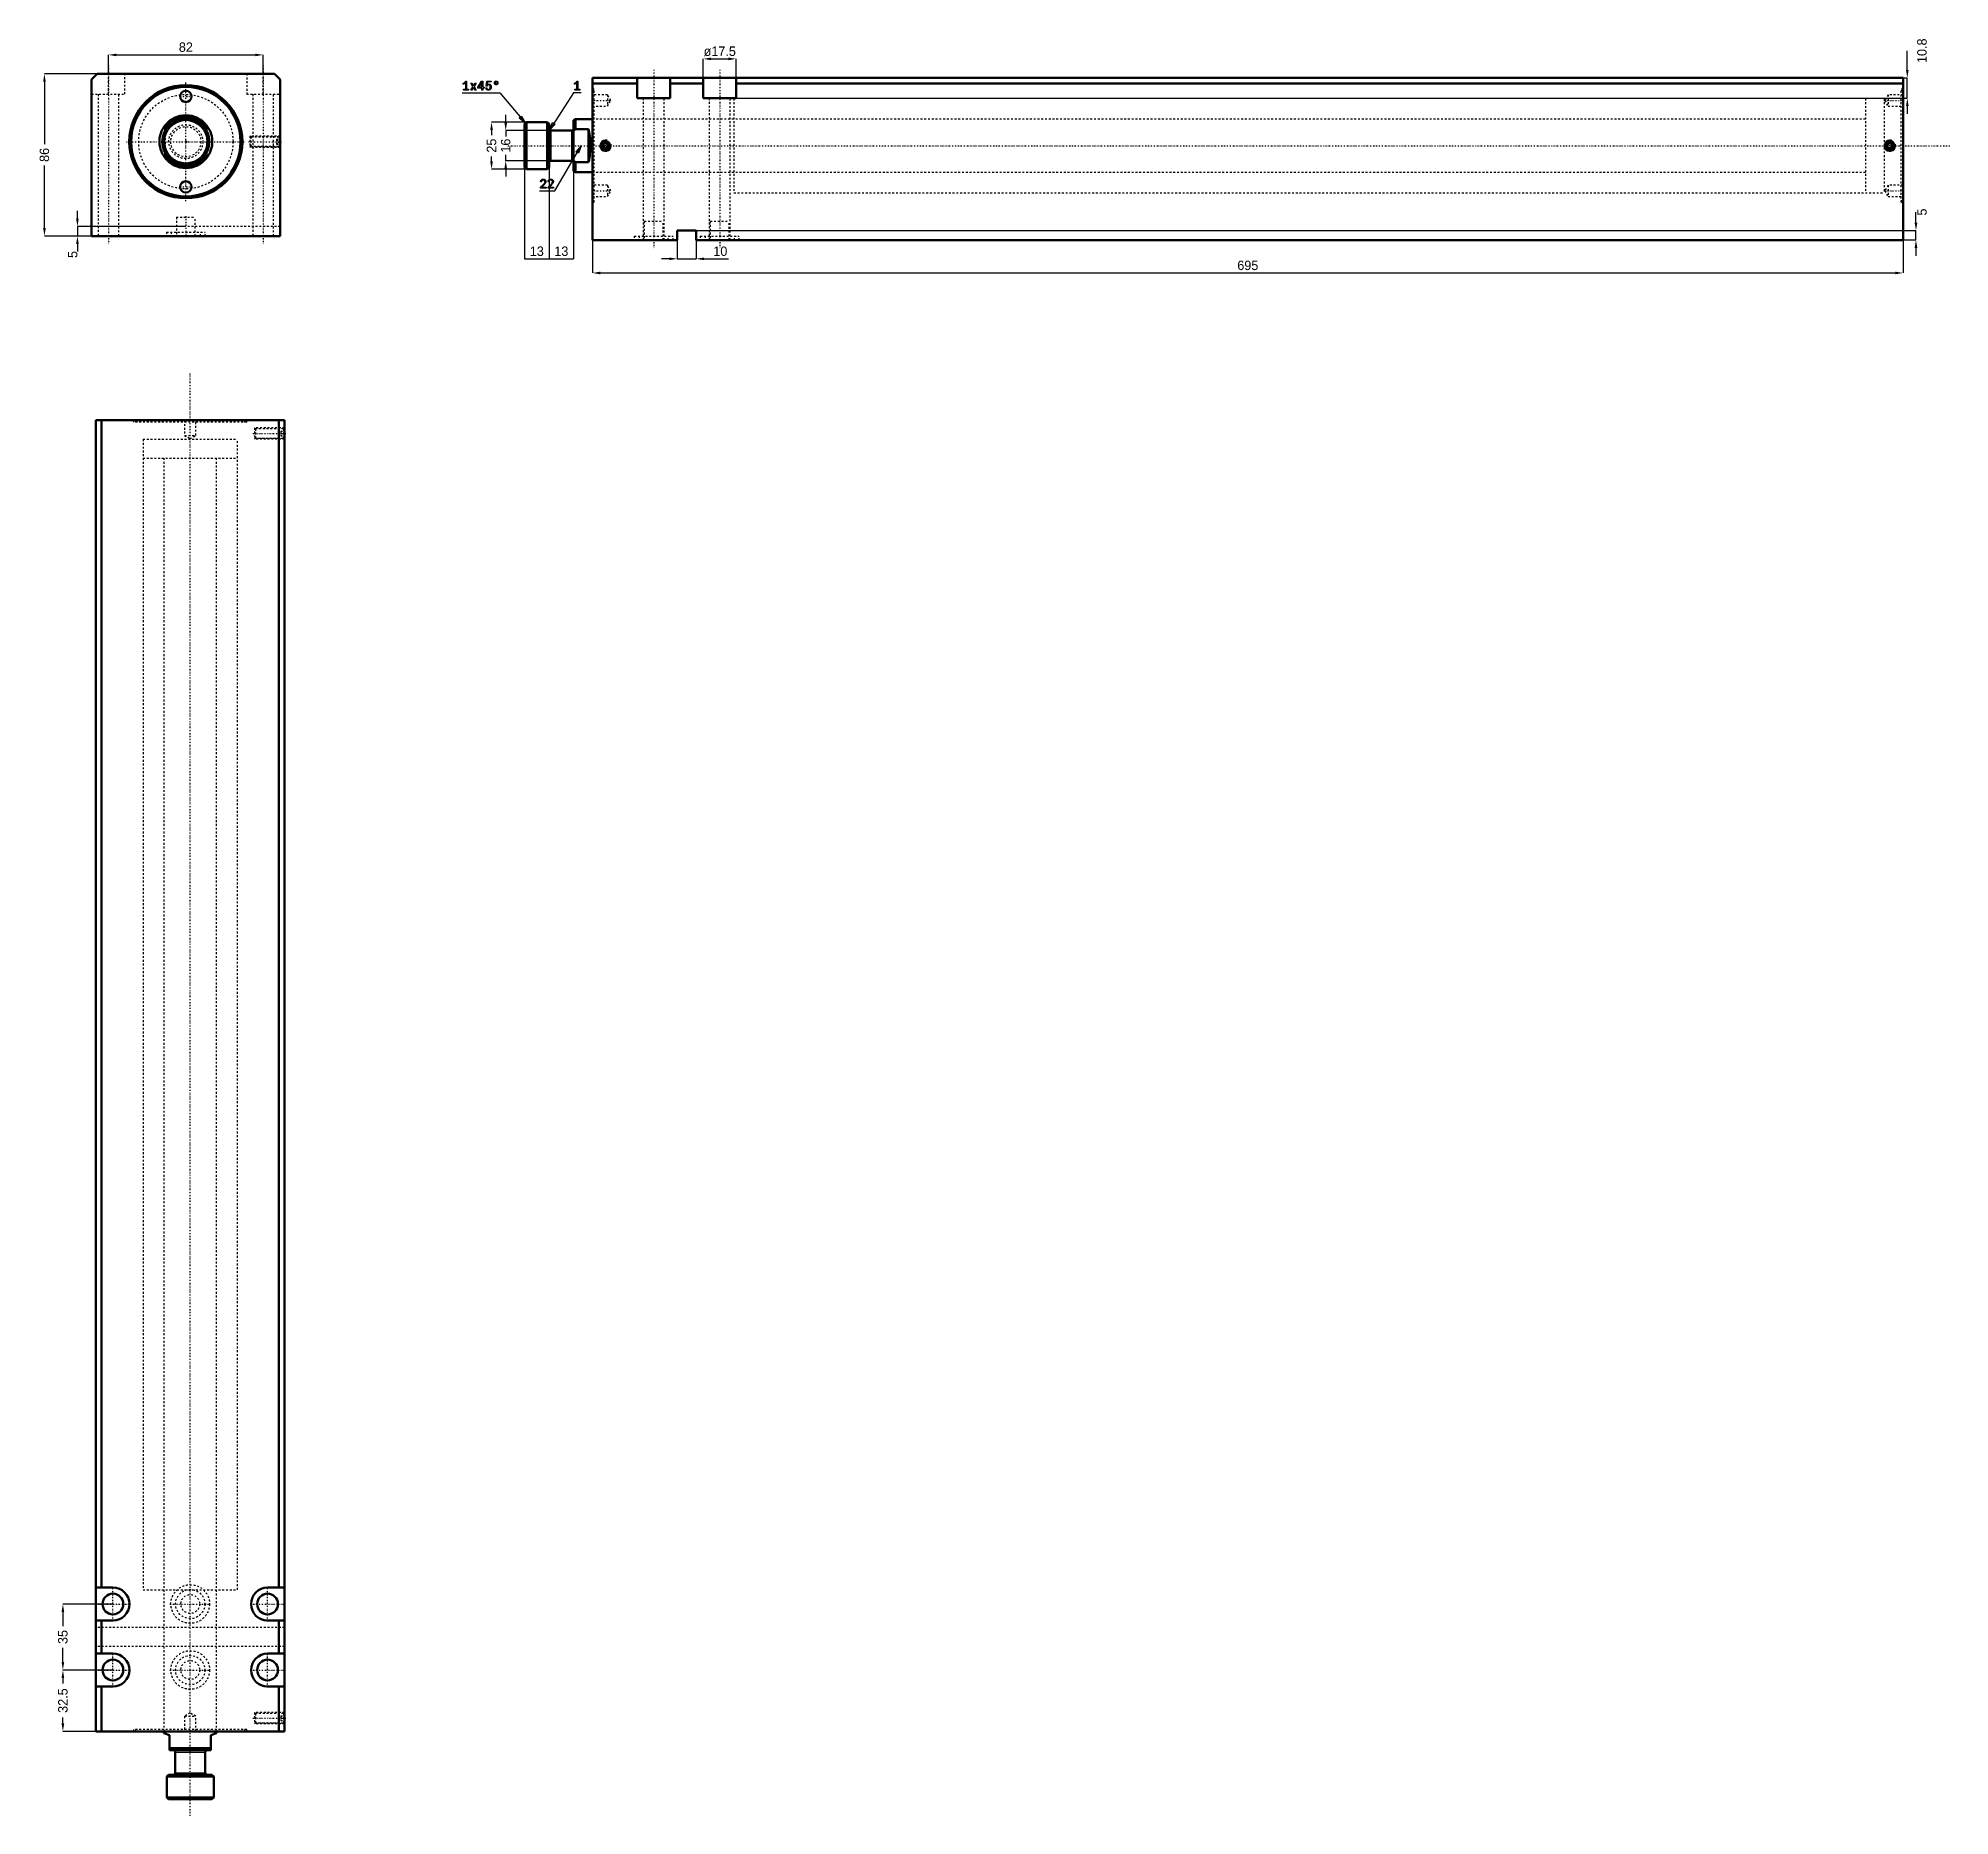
# Model space of a CAD drawing. Header units: millimetres. Extents: x -78 to 935, y -887 to 55.
import ezdxf

# ---------------------------------------------------------------- set-up
doc = ezdxf.new("R2010")
doc.units = ezdxf.units.MM
doc.linetypes.add('Center', pattern=[1.5, 0.45, -0.5, 0.05, -0.5])
doc.linetypes.add('Dashed', pattern=[2, 1, -1])
for name, color, linetype, lineweight in [('2d ConnectionPoints', 7, 'Continuous', 50), ('AM_0', 7, 'Continuous', 50), ('AM_4', 3, 'Continuous', 25), ('AM_5', 3, 'Continuous', 25), ('AM_7', 7, 'Center', 25), ('AM_9', 6, 'Dashed', 25)]:
    doc.layers.add(name, color=color, linetype=linetype, lineweight=lineweight)
doc.dimstyles.new('ISO-25', dxfattribs={"dimtxt": 2.5, "dimasz": 2.5, "dimexe": 1.25, "dimexo": 0.625, "dimtad": 1, "dimtxsty": 'Standard', "dimcen": 2.5, "dimadec": 0, "dimazin": 0, "dimtfac": 1, "dimtmove": 0, "dimatfit": 3, "dimfxl": 0, "dimarcsym": 0})

# ---------------------------------------------------------------- blocks, each defined once
blk = doc.blocks.new('1_JECX_MF_TLA_50_600_0_rod__0_in_JECX_MF_160_TLA_50_600_0__0')
at = {"layer": 'AM_0'}
for p, q in [((-11, 5.9), (-11, 8.7)), ((11, 8.7), (11, 5.9)), ((-11, -8.7), (-11, -5.9)), ((11, -5.9), (11, -8.7))]:
    blk.add_line(p, q, dxfattribs=at)
for points in [[(-11, 8.7), (-11.7, 7.7), (-12.3, 6.6), (-12.9, 5.5), (-13.3, 4.4), (-13.6, 3.2), (-13.9, 2), (-14, 0.8), (-14, -0.4), (-13.9, -1.7), (-13.7, -2.9), (-13.4, -4), (-13, -5.2), (-12.5, -6.3), (-11.9, -7.4), (-11.2, -8.4), (-11, -8.7)], [(11, -8.7), (11.7, -7.7), (12.3, -6.6), (12.9, -5.5), (13.3, -4.4), (13.6, -3.2), (13.9, -2), (14, -0.8), (14, 0.4), (13.9, 1.7), (13.7, 2.9), (13.4, 4), (13, 5.2), (12.5, 6.3), (11.9, 7.4), (11.2, 8.4), (11, 8.7)]]:
    blk.add_lwpolyline(points, dxfattribs=at)
for radius in [12.5, 11.5]:
    blk.add_circle((0, 0), radius, dxfattribs=at)
for radius, start, end in [(14, 38.2132, 141.7868), (13.5, 35.4309, 144.5691), (13.5, 215.4309, 324.5691), (14, 218.2132, 321.7868)]:
    blk.add_arc((0, 0), radius, start, end, dxfattribs=at)
at = {"layer": 'AM_9'}
for p, q in [((-11, 5.9), (-11, -5.9)), ((11, 5.9), (11, -5.9))]:
    blk.add_line(p, q, dxfattribs=at)
for radius in [9, 8]:
    blk.add_circle((0, 0), radius, dxfattribs=at)
blk = doc.blocks.new('2_JECX_MF_EXLA_50_600_0_body__0_in_JECX_MF_160_TLA_50_600_0__0')
at = {"layer": 'AM_0'}
for p, q in [((-47, 36), (-50, 33)), ((-50, 33), (-50, -50)), ((47, 36), (-47, 36)), ((50, 33), (47, 36)), ((50, -50), (50, 33)), ((-50, -50), (50, -50))]:
    blk.add_line(p, q, dxfattribs=at)
for centre, radius in [((0, 0), 30), ((0, 0), 29), ((0, 24), 3), ((0, -24), 3)]:
    blk.add_circle(centre, radius, dxfattribs=at)
at = {"layer": 'AM_5', "linetype": 'Dashed'}
for p, q in [((50, 3), (34, 3)), ((50, -3), (34, -3))]:
    blk.add_line(p, q, dxfattribs=at)
at = {"layer": 'AM_7'}
for p, q in [((-41, 40.3), (-41, -54.3)), ((0, -31.5), (0, 31.5)), ((41, 40.3), (41, -54.3)), ((-3.1, 24), (3.1, 24)), ((-31.5, 0), (31.5, 0)), ((33.2, 0), (50.8, 0)), ((-3.1, -24), (3.1, -24)), ((0, -39.5), (0, -50.5))]:
    blk.add_line(p, q, dxfattribs=at)
at = {"layer": 'AM_9'}
for p, q in [((-41, 25.2), (-41, 36)), ((-32.3, 25.2), (-32.3, 36)), ((32.3, 36), (32.3, 25.2)), ((41, 25.2), (41, 36)), ((-50, 25.2), (-32.3, 25.2)), ((-46.5, 25.2), (-46.5, -50)), ((-35.5, -50), (-35.5, 25.2)), ((32.3, 25.2), (50, 25.2)), ((35.5, 25.2), (35.5, -50)), ((46.5, -50), (46.5, 25.2)), ((34.5, 2.5), (34, 3)), ((34, 3), (34, -3)), ((49.5, 2.4), (34, 2.4)), ((49.5, 2.5), (34.5, 2.5)), ((34.5, 2.5), (34.5, -2.5)), ((48, 1.4), (50, 1.4)), ((48, 1.4), (48, -1.4)), ((48, 0.7), (50, 0.7)), ((50, 3), (49.5, 2.5)), ((49.5, 2.5), (49.5, -2.5)), ((50, 1.9), (49.5, 2.4)), ((49.5, 2.4), (49.5, -2.4)), ((34, -2.4), (49.5, -2.4)), ((34, -3), (34.5, -2.5)), ((34.5, -2.5), (49.5, -2.5)), ((48, -0.7), (50, -0.7)), ((48, -1.4), (50, -1.4)), ((49.5, -2.4), (50, -1.9)), ((49.5, -2.5), (50, -3)), ((-5, -40), (5, -40)), ((-5, -40), (-5, -50)), ((5, -50), (5, -40)), ((50, -45), (-50, -45)), ((-10.2, -47.9), (10.2, -47.9)), ((-10.2, -47.9), (-10.2, -50)), ((-7.8, -47.9), (-7.8, -50)), ((7.8, -50), (7.8, -47.9)), ((10.2, -50), (10.2, -47.9))]:
    blk.add_line(p, q, dxfattribs=at)
blk.add_circle((0, 0), 25, dxfattribs=at)
blk = doc.blocks.new('*D3')
at = {"layer": 'AM_5', "color": 0, "lineweight": -2}
for p, q in [((-41, 36), (-41, 46)), ((-36.8, 46), (36.8, 46)), ((41, 36), (41, 46))]:
    blk.add_line(p, q, dxfattribs=at)
at = {"layer": 'AM_5', "color": 0}
for points in [[(-36.8, 46.7), (-36.8, 45.3), (-41, 46)], [(36.8, 45.3), (36.8, 46.7), (41, 46)]]:
    blk.add_solid(points, dxfattribs=at)
at = {"layer": 'Defpoints', "color": 0}
for p in [(41, 46), (-41, 36), (41, 36)]:
    blk.add_point(p, dxfattribs=at)
at = {"layer": 'AM_5', "color": 0, "insert": (0, 50.1), "char_height": 5, "attachment_point": 5}
blk.add_mtext('82', dxfattribs=at)
blk = doc.blocks.new('*D4')
at = {"layer": 'AM_5', "color": 0, "lineweight": -2}
for p, q in [((-47, 36), (-75, 36)), ((-75, 31.8), (-75, -1.3)), ((-75, -45.8), (-75, -12.7)), ((-50, -50), (-75, -50))]:
    blk.add_line(p, q, dxfattribs=at)
at = {"layer": 'AM_5', "color": 0}
for points in [[(-74.3, 31.8), (-75.7, 31.8), (-75, 36)], [(-75.7, -45.8), (-74.3, -45.8), (-75, -50)]]:
    blk.add_solid(points, dxfattribs=at)
at = {"layer": 'Defpoints', "color": 0}
for p in [(-47, 36), (-75, -50), (-50, -50)]:
    blk.add_point(p, dxfattribs=at)
at = {"layer": 'AM_5', "color": 0, "insert": (-75, -7), "char_height": 5, "attachment_point": 5, "rotation": 90}
blk.add_mtext('86', dxfattribs=at)
blk = doc.blocks.new('*D5')
at = {"layer": 'AM_5', "color": 0, "lineweight": -2}
for p, q in [((-57.5, -40.8), (-57.5, -36.7)), ((0, -45), (-57.5, -45)), ((-57.5, -45), (-57.5, -50)), ((-50, -50), (-57.5, -50)), ((-57.5, -54.2), (-57.5, -58.3))]:
    blk.add_line(p, q, dxfattribs=at)
at = {"layer": 'AM_5', "color": 0}
for points in [[(-58.2, -40.8), (-56.8, -40.8), (-57.5, -45)], [(-56.8, -54.2), (-58.2, -54.2), (-57.5, -50)]]:
    blk.add_solid(points, dxfattribs=at)
at = {"layer": 'Defpoints', "color": 0}
for p in [(-57.5, -50), (-50, -50), (0, -45)]:
    blk.add_point(p, dxfattribs=at)
at = {"layer": 'AM_5', "color": 0, "insert": (-60, -59.8), "char_height": 5, "attachment_point": 5, "rotation": 90}
blk.add_mtext('5', dxfattribs=at)
blk = doc.blocks.new('1_JECX_MF_TLA_50_600_0_rod__0_in_JECX_MF_160_TLA_50_600_0__4')
at = {"layer": 'AM_0'}
for p, q in [((-14, 0), (-14, -1)), ((14, -1), (14, 0)), ((-11, -2), (-14, -1)), ((-11, -10), (-11, -2)), ((-11, -9), (11, -9)), ((-11, -10), (11, -10)), ((14, -1), (11, -2)), ((11, -2), (11, -10)), ((-8, -11), (-8, -22)), ((8, -22), (8, -11)), ((-11.5, -23), (-12.5, -24)), ((-12.5, -24), (-12.5, -35)), ((-12.5, -24), (12.5, -24)), ((-11.5, -23), (11.5, -23)), ((12.5, -24), (11.5, -23)), ((12.5, -35), (12.5, -24)), ((-12.5, -35), (12.5, -35)), ((-12.5, -35), (-11.5, -36)), ((-11.5, -36), (11.5, -36)), ((11.5, -36), (12.5, -35))]:
    blk.add_line(p, q, dxfattribs=at)
for centre, start, end in [((-9, -11), 0, 90), ((9, -11), 90, 180), ((-9, -22), 270, 360), ((9, -22), 180, 270)]:
    blk.add_arc(centre, 1, start, end, dxfattribs=at)
at = {"layer": 'AM_4'}
for p, q in [((-8, -11), (8, -11)), ((-8, -22), (8, -22))]:
    blk.add_line(p, q, dxfattribs=at)
at = {"layer": 'AM_7'}
blk.add_line((0, -44.8), (0, 719.8), dxfattribs=at)
at = {"layer": 'AM_9'}
for p, q in [((-25, 685), (25, 685)), ((-25, 685), (-25, 675)), ((25, 675), (25, 685)), ((-25, 675), (25, 675)), ((-14, 675), (-14, 0)), ((14, 0), (14, 675))]:
    blk.add_line(p, q, dxfattribs=at)
blk = doc.blocks.new('2_JECX_MF_EXLA_50_600_0_body__0_in_JECX_MF_160_TLA_50_600_0__4')
at = {"layer": 'AM_0'}
for p, q in [((50, 695), (-50, 695)), ((-50, 695), (-50, 0)), ((-47, 695), (-47, 76.25)), ((47, 695), (47, 76.25)), ((50, 695), (50, 0)), ((-41, 76.25), (-50, 76.25)), ((50, 76.25), (41, 76.25)), ((-50, 58.75), (-41, 58.75)), ((-47, 58.75), (-47, 41.25)), ((41, 58.75), (50, 58.75)), ((47, 58.75), (47, 41.25)), ((-41, 41.25), (-50, 41.25)), ((50, 41.25), (41, 41.25)), ((-50, 23.75), (-41, 23.75)), ((-47, 23.75), (-47, 0)), ((41, 23.75), (50, 23.75)), ((47, 23.75), (47, 0)), ((50, 0), (-50, 0))]:
    blk.add_line(p, q, dxfattribs=at)
for centre in [(-41, 67.5), (41, 67.5), (-41, 32.5), (41, 32.5)]:
    blk.add_circle(centre, 5.5, dxfattribs=at)
for centre, start, end in [((-41, 67.5), 270, 90), ((41, 67.5), 90, 270), ((-41, 32.5), 270, 90), ((41, 32.5), 90, 270)]:
    blk.add_arc(centre, 8.75, start, end, dxfattribs=at)
at = {"layer": 'AM_5', "linetype": 'Dashed'}
for p, q in [((50, 691), (34, 691)), ((50, 685), (34, 685)), ((50, 10), (34, 10)), ((50, 4), (34, 4))]:
    blk.add_line(p, q, dxfattribs=at)
at = {"layer": 'AM_7'}
for p, q in [((33.2, 688), (50.8, 688)), ((-41, 58.3125), (-41, 76.6875)), ((41, 58.3125), (41, 76.6875)), ((-50.1875, 67.5), (-31.8125, 67.5)), ((-10.7625, 67.5), (10.7625, 67.5)), ((31.8125, 67.5), (50.1875, 67.5)), ((-41, 23.3125), (-41, 41.6875)), ((41, 23.3125), (41, 41.6875)), ((-50.1875, 32.5), (-31.8125, 32.5)), ((-10.7625, 32.5), (10.7625, 32.5)), ((31.8125, 32.5), (50.1875, 32.5)), ((33.2, 7), (50.8, 7))]:
    blk.add_line(p, q, dxfattribs=at)
at = {"layer": 'AM_9'}
for p, q in [((-30, 695), (-30, 694)), ((30, 694), (-30, 694)), ((-29, 695), (-29, 694)), ((-3, 695), (-3, 687)), ((3, 687), (3, 695)), ((29, 694), (29, 695)), ((30, 694), (30, 695)), ((34, 691), (34, 685)), ((34.5415, 690.4585), (34, 691)), ((49.5, 690.4), (34, 690.4)), ((49.4585, 690.4585), (34.5415, 690.4585)), ((34.5415, 690.4585), (34.5415, 685.5415)), ((48, 689.25), (50, 689.25)), ((48, 689.25), (48, 686.75)), ((50, 691), (49.4585, 690.4585)), ((49.4585, 690.4585), (49.4585, 685.5415)), ((49.5, 690.4), (49.5, 685.6)), ((50, 689.9), (49.5, 690.4)), ((-25, 685), (25, 685)), ((-25, 685), (-25, 75)), ((-3, 687), (0, 685.2679)), ((-3, 687), (3, 687)), ((0, 685.2679), (3, 687)), ((25, 75), (25, 685)), ((34, 685.6), (49.5, 685.6)), ((34, 685), (34.5415, 685.5415)), ((34.5415, 685.5415), (49.4585, 685.5415)), ((48, 688), (50, 688)), ((48, 686.75), (50, 686.75)), ((49.4585, 685.5415), (50, 685)), ((49.5, 685.6), (50, 686.1)), ((-25, 75), (25, 75)), ((-14, 75), (-14, 0)), ((14, 0), (14, 75)), ((50, 55), (-50, 55)), ((50, 45), (-50, 45)), ((30, 1), (-30, 1)), ((-30, 1), (-30, 0)), ((-29, 1), (-29, 0)), ((0, 9.7321), (-3, 8)), ((-3, 8), (-3, 0)), ((-3, 8), (3, 8)), ((3, 8), (0, 9.7321)), ((3, 0), (3, 8)), ((29, 0), (29, 1)), ((30, 0), (30, 1)), ((34, 10), (34, 4)), ((34.5415, 9.4585), (34, 10)), ((49.5, 9.4), (34, 9.4)), ((34, 4.6), (49.5, 4.6)), ((34, 4), (34.5415, 4.5415)), ((49.4585, 9.4585), (34.5415, 9.4585)), ((34.5415, 9.4585), (34.5415, 4.5415)), ((34.5415, 4.5415), (49.4585, 4.5415)), ((48, 8.25), (50, 8.25)), ((48, 8.25), (48, 5.75)), ((48, 7), (50, 7)), ((48, 5.75), (50, 5.75)), ((50, 10), (49.4585, 9.4585)), ((49.4585, 9.4585), (49.4585, 4.5415)), ((49.4585, 4.5415), (50, 4)), ((50, 8.9), (49.5, 9.4)), ((49.5, 9.4), (49.5, 4.6)), ((49.5, 4.6), (50, 5.1))]:
    blk.add_line(p, q, dxfattribs=at)
for centre, radius in [((0, 67.5), 10.25), ((0, 67.5), 7.75), ((0, 67.5), 5), ((0, 32.5), 10.25), ((0, 32.5), 7.75), ((0, 32.5), 5)]:
    blk.add_circle(centre, radius, dxfattribs=at)
blk = doc.blocks.new('*D11')
at = {"layer": 'AM_5', "color": 0, "lineweight": -2}
for p, q in [((-38.7, -775.2), (-65.2, -775.2)), ((-65.2, -779.4), (-65.2, -787)), ((-65.2, -806), (-65.2, -798.4)), ((-38.7, -810.2), (-65.2, -810.2))]:
    blk.add_line(p, q, dxfattribs=at)
at = {"layer": 'AM_5', "color": 0}
for points in [[(-65.9, -779.4), (-64.5, -779.4), (-65.2, -775.2)], [(-65.9, -806), (-64.5, -806), (-65.2, -810.2)]]:
    blk.add_solid(points, dxfattribs=at)
at = {"layer": 'Defpoints', "color": 0}
for p in [(-65.2, -775.2), (-38.7, -775.2), (-38.7, -810.2)]:
    blk.add_point(p, dxfattribs=at)
at = {"layer": 'AM_5', "color": 0, "insert": (-65.2, -792.7), "char_height": 5, "attachment_point": 5, "rotation": 90}
blk.add_mtext('35', dxfattribs=at)
blk = doc.blocks.new('*D12')
at = {"layer": 'AM_5', "color": 0, "lineweight": -2}
for p, q in [((-38.7, -810.2), (-65.2, -810.2)), ((-65.2, -814.4), (-65.2, -817.4)), ((-65.2, -838.5), (-65.2, -835.4)), ((-47.7, -842.7), (-65.2, -842.7))]:
    blk.add_line(p, q, dxfattribs=at)
at = {"layer": 'AM_5', "color": 0}
for points in [[(-65.9, -814.4), (-64.5, -814.4), (-65.2, -810.2)], [(-65.9, -838.5), (-64.5, -838.5), (-65.2, -842.7)]]:
    blk.add_solid(points, dxfattribs=at)
at = {"layer": 'Defpoints', "color": 0}
for p in [(-38.7, -810.2), (-65.2, -842.7), (-47.7, -842.7)]:
    blk.add_point(p, dxfattribs=at)
at = {"layer": 'AM_5', "color": 0, "insert": (-65.2, -826.4), "char_height": 5, "attachment_point": 5, "rotation": 90}
blk.add_mtext('32.5', dxfattribs=at)
blk = doc.blocks.new('1_JECX_MF_TLA_50_600_0_rod__0_in_JECX_MF_160_TLA_50_600_0__2')
at = {"layer": 'AM_0'}
for p, q in [((-35, 12.5), (-36, 11.5)), ((-36, 11.5), (-36, -11.5)), ((-24, 12.5), (-35, 12.5)), ((-35, 12.5), (-35, -12.5)), ((-23, 11.5), (-24, 12.5)), ((-24, 12.5), (-24, -12.5)), ((-23, 11.5), (-23, -11.5)), ((-9, 14), (-10, 13.5)), ((-10, 13.5), (-10, -13.5)), ((0, 14), (-9, 14)), ((-9, 14), (-9, 8.7)), ((-11, 8), (-22, 8)), ((-9, 8.7), (-10, 7.8)), ((-2, 8.7), (-9, 8.7)), ((-2, 8.7), (-2, -8.7)), ((-22, -8), (-11, -8)), ((-9, -8.7), (-2, -8.7)), ((-9, -8.7), (-9, -14)), ((-36, -11.5), (-35, -12.5)), ((-35, -12.5), (-24, -12.5)), ((-24, -12.5), (-23, -11.5)), ((-10, -13.5), (-9, -14)), ((-9, -14), (0, -14))]:
    blk.add_line(p, q, dxfattribs=at)
for points in [[(-2, -8.7), (-1.8, -7.7), (-1.6, -6.6), (-1.4, -5.5), (-1.3, -4.4), (-1.1, -3.2), (-1.1, -2), (-1, -0.8), (-1, 0.4), (-1.1, 1.7), (-1.1, 2.9), (-1.2, 4), (-1.4, 5.2), (-1.5, 6.3), (-1.7, 7.4), (-1.9, 8.4), (-2, 8.7)], [(-10, -7.8), (-10, -7.9), (-9, -8.7)]]:
    blk.add_lwpolyline(points, dxfattribs=at)
for centre, start, end in [((-22, 9), 180, 270), ((-11, 9), 270, 0), ((-22, -9), 90, 180), ((-11, -9), 360, 90)]:
    blk.add_arc(centre, 1, start, end, dxfattribs=at)
at = {"layer": 'AM_4'}
for p, q in [((-22, 8), (-22, -8)), ((-11, 8), (-11, -8))]:
    blk.add_line(p, q, dxfattribs=at)
at = {"layer": 'AM_7'}
blk.add_line((-44.8, 0), (719.8, 0), dxfattribs=at)
at = {"layer": 'AM_9'}
for p, q in [((685, 25), (675, 25)), ((675, 25), (675, -25)), ((685, 25), (685, -25)), ((675, 14), (0, 14)), ((0, -14), (675, -14)), ((675, -25), (685, -25))]:
    blk.add_line(p, q, dxfattribs=at)
blk = doc.blocks.new('2_JECX_MF_EXLA_50_600_0_body__0_in_JECX_MF_160_TLA_50_600_0__2')
at = {"layer": 'AM_0'}
for p, q in [((0, -50), (0, 36)), ((695, 36), (0, 36)), ((23.8, 33), (0, 33)), ((23.8, 36), (23.8, 25.2)), ((41.2, 25.2), (41.2, 36)), ((58.8, 33), (41.2, 33)), ((58.8, 36), (58.8, 25.2)), ((76.2, 25.2), (76.2, 36)), ((695, 33), (76.2, 33)), ((695, -50), (695, 36)), ((23.8, 25.2), (41.2, 25.2)), ((58.8, 25.2), (76.2, 25.2)), ((7, 1.4), (5.7, 0.7)), ((5.7, 0.7), (5.7, -0.7)), ((8.2, 0.7), (7, 1.4)), ((8.2, -0.7), (8.2, 0.7)), ((688, 1.4), (686.8, 0.7)), ((686.8, 0.7), (686.8, -0.7)), ((689.2, 0.7), (688, 1.4)), ((689.2, -0.7), (689.2, 0.7)), ((5.7, -0.7), (7, -1.4)), ((7, -1.4), (8.2, -0.7)), ((686.8, -0.7), (688, -1.4)), ((688, -1.4), (689.2, -0.7)), ((45, -50), (0, -50)), ((45, -45), (45, -50)), ((55, -45), (45, -45)), ((55, -50), (55, -45)), ((695, -50), (55, -50))]:
    blk.add_line(p, q, dxfattribs=at)
for centre, radius in [((7, 0), 2.46), ((7, 0), 2.4), ((7, 0), 1.9), ((688, 0), 2.46), ((688, 0), 2.4), ((688, 0), 1.9)]:
    blk.add_circle(centre, radius, dxfattribs=at)
at = {"layer": 'AM_5'}
for centre in [(7, 0), (688, 0)]:
    blk.add_arc(centre, 3, 75, 15, dxfattribs=at)
at = {"layer": 'AM_7'}
for p, q in [((32.5, 40.3), (32.5, -54.3)), ((67.5, 40.3), (67.5, -54.3)), ((-0.5, 24), (10.2, 24)), ((684.8, 24), (695.5, 24)), ((7, -3.2), (7, 3.1)), ((688, -3.2), (688, 3.1)), ((-0.5, -24), (10.2, -24)), ((684.8, -24), (695.5, -24))]:
    blk.add_line(p, q, dxfattribs=at)
at = {"layer": 'AM_9'}
for p, q in [((1, 30), (0, 30)), ((1, 29), (0, 29)), ((8, 27), (0, 27)), ((0, 21), (8, 21)), ((1, -30), (1, 30)), ((9.7, 24), (8, 27)), ((8, 27), (8, 21)), ((8, 21), (9.7, 24)), ((27, 25.2), (27, -50)), ((38, -50), (38, 25.2)), ((62, 25.2), (62, -50)), ((73, -50), (73, 25.2)), ((685, 25), (75, 25)), ((75, 25), (75, -25)), ((685, 25), (685, -25)), ((687, 27), (685.3, 24)), ((685.3, 24), (687, 21)), ((695, 27), (687, 27)), ((687, 27), (687, 21)), ((687, 21), (695, 21)), ((694, -30), (694, 30)), ((695, 30), (694, 30)), ((695, 29), (694, 29)), ((75, 14), (0, 14)), ((0, -14), (75, -14)), ((8, -21), (0, -21)), ((0, -27), (8, -27)), ((0, -29), (1, -29)), ((0, -30), (1, -30)), ((9.7, -24), (8, -21)), ((8, -21), (8, -27)), ((8, -27), (9.7, -24)), ((75, -25), (685, -25)), ((687, -21), (685.3, -24)), ((685.3, -24), (687, -27)), ((695, -21), (687, -21)), ((687, -21), (687, -27)), ((687, -27), (695, -27)), ((694, -29), (695, -29)), ((694, -30), (695, -30)), ((27.5, -40), (37.5, -40)), ((27.5, -40), (27.5, -50)), ((37.5, -50), (37.5, -40)), ((62.5, -40), (72.5, -40)), ((62.5, -40), (62.5, -50)), ((72.5, -50), (72.5, -40)), ((22.2, -47.9), (42.8, -47.9)), ((22.2, -47.9), (22.2, -50)), ((24.8, -47.9), (24.8, -50)), ((40.2, -50), (40.2, -47.9)), ((42.8, -50), (42.8, -47.9)), ((57.2, -47.9), (77.8, -47.9)), ((57.2, -47.9), (57.2, -50)), ((59.8, -47.9), (59.8, -50)), ((75.3, -50), (75.3, -47.9)), ((77.8, -50), (77.8, -47.9))]:
    blk.add_line(p, q, dxfattribs=at)
blk = doc.blocks.new('*D25')
at = {"layer": 'AM_5', "color": 0, "lineweight": -2}
for p, q in [((274.3, 33.9), (274.3, 43.9)), ((278.5, 43.9), (287.7, 43.9)), ((291.8, 33.9), (291.8, 43.9))]:
    blk.add_line(p, q, dxfattribs=at)
at = {"layer": 'AM_5', "color": 0}
for points in [[(278.5, 44.6), (278.5, 43.2), (274.3, 43.9)], [(287.7, 44.6), (287.7, 43.2), (291.8, 43.9)]]:
    blk.add_solid(points, dxfattribs=at)
at = {"layer": 'Defpoints', "color": 0}
for p in [(291.8, 43.9), (274.3, 33.9), (291.8, 33.9)]:
    blk.add_point(p, dxfattribs=at)
at = {"layer": 'AM_5', "color": 0, "insert": (283.1, 47.9), "char_height": 5, "attachment_point": 5}
blk.add_mtext('ø17.5', dxfattribs=at)
blk = doc.blocks.new('*D26')
at = {"layer": 'AM_5', "color": 0, "lineweight": -2}
for p, q in [((912.8, 38), (912.8, 48.2)), ((291.8, 33.9), (912.8, 33.9)), ((912.8, 23.1), (912.8, 33.9)), ((291.8, 23.1), (912.8, 23.1)), ((912.8, 18.9), (912.8, 14.7))]:
    blk.add_line(p, q, dxfattribs=at)
at = {"layer": 'AM_5', "color": 0}
for points in [[(912.1, 38), (913.5, 38), (912.8, 33.9)], [(912.1, 18.9), (913.5, 18.9), (912.8, 23.1)]]:
    blk.add_solid(points, dxfattribs=at)
at = {"layer": 'Defpoints', "color": 0}
for p in [(291.8, 33.9), (912.8, 33.9), (291.8, 23.1)]:
    blk.add_point(p, dxfattribs=at)
at = {"layer": 'AM_5', "color": 0, "insert": (920.6, 48.2), "char_height": 5, "attachment_point": 5, "rotation": 90}
blk.add_mtext('10.8', dxfattribs=at)
blk = doc.blocks.new('*D27')
at = {"layer": 'AM_5', "color": 0, "lineweight": -2}
for p, q in [((215.6, -52.1), (215.6, -69.6)), ((910.6, -52.1), (910.6, -69.6)), ((219.7, -69.6), (906.4, -69.6))]:
    blk.add_line(p, q, dxfattribs=at)
at = {"layer": 'AM_5', "color": 0}
for points in [[(219.7, -68.9), (219.7, -70.3), (215.6, -69.6)], [(906.4, -68.9), (906.4, -70.3), (910.6, -69.6)]]:
    blk.add_solid(points, dxfattribs=at)
at = {"layer": 'Defpoints', "color": 0}
for p in [(215.6, -52.1), (910.6, -52.1), (910.6, -69.6)]:
    blk.add_point(p, dxfattribs=at)
at = {"layer": 'AM_5', "color": 0, "insert": (563.1, -65.6), "char_height": 5, "attachment_point": 5}
blk.add_mtext('695', dxfattribs=at)
blk = doc.blocks.new('*D28')
at = {"layer": 'AM_5', "color": 0, "lineweight": -2}
for p, q in [((192.6, -13.6), (192.6, -62.1)), ((205.6, -11.1), (205.6, -62.1)), ((192.6, -62.1), (205.6, -62.1))]:
    blk.add_line(p, q, dxfattribs=at)
at = {"layer": 'Defpoints', "color": 0}
for p in [(192.6, -13.6), (205.6, -11.1), (205.6, -62.1)]:
    blk.add_point(p, dxfattribs=at)
at = {"layer": 'AM_5', "color": 0, "insert": (199.1, -58.1), "char_height": 5, "attachment_point": 5}
blk.add_mtext('13', dxfattribs=at)
blk = doc.blocks.new('*D29')
at = {"layer": 'AM_5', "color": 0, "lineweight": -2}
for p, q in [((179.6, -13.6), (179.6, -62.1)), ((192.6, -13.6), (192.6, -62.1)), ((179.6, -62.1), (192.6, -62.1))]:
    blk.add_line(p, q, dxfattribs=at)
at = {"layer": 'Defpoints', "color": 0}
for p in [(179.6, -13.6), (192.6, -13.6), (192.6, -62.1)]:
    blk.add_point(p, dxfattribs=at)
at = {"layer": 'AM_5', "color": 0, "insert": (186.1, -58.1), "char_height": 5, "attachment_point": 5}
blk.add_mtext('13', dxfattribs=at)
blk = doc.blocks.new('*D30')
at = {"layer": 'AM_5', "color": 0, "lineweight": -2}
for p, q in [((180.6, 10.4), (162.1, 10.4)), ((162.1, 6.2), (162.1, 3.5)), ((162.1, -10.5), (162.1, -7.8)), ((180.6, -14.6), (162.1, -14.6))]:
    blk.add_line(p, q, dxfattribs=at)
at = {"layer": 'AM_5', "color": 0}
for points in [[(161.4, 6.2), (162.8, 6.2), (162.1, 10.4)], [(161.4, -10.5), (162.8, -10.5), (162.1, -14.6)]]:
    blk.add_solid(points, dxfattribs=at)
at = {"layer": 'Defpoints', "color": 0}
for p in [(162.1, 10.4), (180.6, 10.4), (180.6, -14.6)]:
    blk.add_point(p, dxfattribs=at)
at = {"layer": 'AM_5', "color": 0, "insert": (162.1, -2.1), "char_height": 5, "attachment_point": 5, "rotation": 90}
blk.add_mtext('25', dxfattribs=at)
blk = doc.blocks.new('*D31')
at = {"layer": 'AM_5', "color": 0, "lineweight": -2}
for p, q in [((169.6, 10), (169.6, 14.2)), ((193.6, 5.9), (169.6, 5.9)), ((169.6, 5.9), (169.6, 2.7)), ((169.6, -10.1), (169.6, -7)), ((193.6, -10.1), (169.6, -10.1)), ((169.6, -14.3), (169.6, -18.5))]:
    blk.add_line(p, q, dxfattribs=at)
at = {"layer": 'AM_5', "color": 0}
for points in [[(168.9, 10), (170.3, 10), (169.6, 5.9)], [(168.9, -14.3), (170.3, -14.3), (169.6, -10.1)]]:
    blk.add_solid(points, dxfattribs=at)
at = {"layer": 'Defpoints', "color": 0}
for p in [(169.6, 5.9), (193.6, 5.9), (193.6, -10.1)]:
    blk.add_point(p, dxfattribs=at)
at = {"layer": 'AM_5', "color": 0, "insert": (169.6, -2.1), "char_height": 5, "attachment_point": 5, "rotation": 90}
blk.add_mtext('16', dxfattribs=at)
blk = doc.blocks.new('*D32')
at = {"layer": 'AM_5', "color": 0, "lineweight": -2}
for p, q in [((260.6, -47.1), (260.6, -62.1)), ((270.6, -52.1), (270.6, -62.1)), ((256.4, -62.1), (252.2, -62.1)), ((260.6, -62.1), (270.6, -62.1)), ((274.7, -62.1), (287.8, -62.1))]:
    blk.add_line(p, q, dxfattribs=at)
at = {"layer": 'AM_5', "color": 0}
for points in [[(256.4, -61.4), (256.4, -62.8), (260.6, -62.1)], [(274.7, -61.4), (274.7, -62.8), (270.6, -62.1)]]:
    blk.add_solid(points, dxfattribs=at)
at = {"layer": 'Defpoints', "color": 0}
for p in [(260.6, -47.1), (270.6, -52.1), (270.6, -62.1)]:
    blk.add_point(p, dxfattribs=at)
at = {"layer": 'AM_5', "color": 0, "insert": (283.4, -58.1), "char_height": 5, "attachment_point": 5}
blk.add_mtext('10', dxfattribs=at)
blk = doc.blocks.new('*D33')
at = {"layer": 'AM_5', "color": 0, "lineweight": -2}
for p, q in [((917.4, -43), (917.4, -37.3)), ((260.6, -47.1), (917.4, -47.1)), ((917.4, -52.1), (917.4, -47.1)), ((270.6, -52.1), (917.4, -52.1)), ((917.4, -56.3), (917.4, -60.5))]:
    blk.add_line(p, q, dxfattribs=at)
at = {"layer": 'AM_5', "color": 0}
for points in [[(916.7, -43), (918.1, -43), (917.4, -47.1)], [(916.7, -56.3), (918.1, -56.3), (917.4, -52.1)]]:
    blk.add_solid(points, dxfattribs=at)
at = {"layer": 'Defpoints', "color": 0}
for p in [(260.6, -47.1), (270.6, -52.1), (917.4, -52.1)]:
    blk.add_point(p, dxfattribs=at)
at = {"layer": 'AM_5', "color": 0, "insert": (920.6, -37.3), "char_height": 5, "attachment_point": 5, "rotation": 90}
blk.add_mtext('5', dxfattribs=at)

msp = doc.modelspace()

# ---------------------------------------------------------------- linework, layer by layer
at = {"layer": '2d ConnectionPoints'}
for p in [(0, 0), (215.569, -2.121), (2.323, -842.699)]:
    msp.add_point(p, dxfattribs=at)
at = {"layer": 'AM_5'}
for p, q in [((146.569, 25.879), (166.569, 25.879)), ((166.569, 25.879), (180.069, 9.879)), ((205.569, 25.879), (192.862, 6.172)), ((209.569, 25.879), (205.569, 25.879)), ((195.569, -26.121), (209.569, -2.121)), ((187.569, -26.121), (195.569, -26.121))]:
    msp.add_line(p, q, dxfattribs=at)
for points in [[(147.177, 27.795), (148.373, 27.795), (148.373, 31.312), (148.373, 31.312), (148.308, 31.247), (148.2, 31.146), (148.2, 31.146), (148.076, 31.04), (147.986, 30.967), (147.986, 30.967), (147.892, 30.895), (147.75, 30.792), (147.75, 30.792), (147.607, 30.696), (147.512, 30.636), (147.512, 30.636), (147.418, 30.581), (147.288, 30.515), (147.288, 30.515), (147.17, 30.468), (147.099, 30.447), (147.099, 30.941), (147.099, 30.941), (147.188, 30.983), (147.327, 31.063), (147.327, 31.063), (147.475, 31.164), (147.578, 31.242), (147.578, 31.242), (147.682, 31.325), (147.832, 31.455), (147.832, 31.455), (147.977, 31.59), (148.071, 31.682), (148.071, 31.682), (148.159, 31.773), (148.278, 31.901), (148.278, 31.901), (148.379, 32.019), (148.438, 32.092), (148.854, 32.092), (148.854, 27.795), (149.939, 27.795), (149.939, 27.379), (147.177, 27.379), (147.177, 27.795)], [(152.24, 29.163), (151.141, 30.954), (151.71, 30.954), (152.529, 29.599), (153.39, 30.954), (153.907, 30.954), (152.821, 29.206), (153.959, 27.379), (153.384, 27.379), (152.519, 28.783), (151.606, 27.379), (151.079, 27.379), (152.24, 29.163)], [(156.994, 28.419), (154.888, 28.419), (154.888, 28.842), (156.805, 32.092), (157.449, 32.092), (157.449, 28.858), (158.151, 28.858), (158.151, 28.419), (157.449, 28.419), (157.449, 27.379), (156.994, 27.379), (156.994, 28.419)], [(157, 28.858), (157, 31.546), (155.447, 28.858), (157, 28.858)], [(160.451, 27.321), (160.451, 27.321), (160.304, 27.326), (160.095, 27.352), (160.095, 27.352), (159.899, 27.401), (159.775, 27.446), (159.775, 27.446), (159.659, 27.501), (159.503, 27.605), (159.503, 27.605), (159.369, 27.734), (159.292, 27.834), (159.292, 27.834), (159.227, 27.945), (159.157, 28.131), (159.157, 28.131), (159.119, 28.343), (159.112, 28.497), (159.619, 28.497), (159.619, 28.497), (159.628, 28.351), (159.678, 28.161), (159.678, 28.161), (159.77, 28.004), (159.854, 27.919), (159.854, 27.919), (159.954, 27.848), (160.126, 27.772), (160.126, 27.772), (160.324, 27.731), (160.47, 27.724), (160.47, 27.724), (160.596, 27.73), (160.768, 27.767), (160.768, 27.767), (160.92, 27.834), (161.01, 27.896), (161.01, 27.896), (161.091, 27.969), (161.196, 28.095), (161.196, 28.095), (161.28, 28.24), (161.325, 28.348), (161.325, 28.348), (161.361, 28.461), (161.401, 28.64), (161.401, 28.64), (161.422, 28.828), (161.426, 28.959), (161.426, 28.959), (161.422, 29.078), (161.401, 29.251), (161.401, 29.251), (161.363, 29.418), (161.328, 29.526), (161.328, 29.526), (161.285, 29.628), (161.206, 29.765), (161.206, 29.765), (161.108, 29.884), (161.033, 29.953), (161.033, 29.953), (160.949, 30.012), (160.811, 30.075), (160.811, 30.075), (160.655, 30.109), (160.542, 30.116), (160.542, 30.116), (160.421, 30.108), (160.251, 30.066), (160.251, 30.066), (160.094, 29.989), (159.996, 29.917), (159.996, 29.917), (159.907, 29.832), (159.798, 29.682), (159.798, 29.682), (159.716, 29.506), (159.677, 29.375), (159.183, 29.375), (159.521, 32.105), (161.816, 32.105), (161.816, 31.682), (159.983, 31.682), (159.775, 30.119), (159.775, 30.119), (159.844, 30.203), (159.951, 30.313), (159.951, 30.313), (160.064, 30.403), (160.142, 30.452), (160.142, 30.452), (160.224, 30.492), (160.357, 30.536), (160.357, 30.536), (160.503, 30.56), (160.607, 30.564), (160.607, 30.564), (160.766, 30.555), (160.989, 30.51), (160.989, 30.51), (161.191, 30.427), (161.315, 30.35), (161.315, 30.35), (161.429, 30.258), (161.579, 30.096), (161.579, 30.096), (161.702, 29.908), (161.77, 29.766), (161.77, 29.766), (161.826, 29.615), (161.887, 29.377), (161.887, 29.377), (161.92, 29.123), (161.926, 28.946), (161.926, 28.946), (161.919, 28.759), (161.88, 28.495), (161.88, 28.495), (161.808, 28.251), (161.741, 28.099), (161.741, 28.099), (161.661, 27.958), (161.518, 27.771), (161.518, 27.771), (161.349, 27.614), (161.221, 27.525), (161.221, 27.525), (161.083, 27.452), (160.861, 27.372), (160.861, 27.372), (160.621, 27.329), (160.451, 27.321)], [(164.526, 30.174), (164.526, 30.174), (164.423, 30.179), (164.275, 30.208), (164.275, 30.208), (164.134, 30.26), (164.045, 30.309), (164.045, 30.309), (163.96, 30.367), (163.846, 30.468), (163.846, 30.468), (163.749, 30.586), (163.694, 30.675), (163.694, 30.675), (163.647, 30.768), (163.596, 30.915), (163.596, 30.915), (163.569, 31.069), (163.564, 31.175), (163.564, 31.175), (163.569, 31.281), (163.596, 31.435), (163.596, 31.435), (163.647, 31.582), (163.694, 31.676), (163.694, 31.676), (163.749, 31.764), (163.846, 31.882), (163.846, 31.882), (163.96, 31.983), (164.045, 32.041), (164.045, 32.041), (164.134, 32.09), (164.275, 32.142), (164.275, 32.142), (164.423, 32.171), (164.526, 32.176), (164.526, 32.176), (164.628, 32.171), (164.775, 32.142), (164.775, 32.142), (164.916, 32.09), (165.005, 32.041), (165.005, 32.041), (165.089, 31.983), (165.202, 31.883), (165.202, 31.883), (165.298, 31.765), (165.353, 31.677), (165.353, 31.677), (165.399, 31.584), (165.449, 31.437), (165.449, 31.437), (165.476, 31.282), (165.481, 31.175), (165.481, 31.175), (165.476, 31.068), (165.449, 30.913), (165.449, 30.913), (165.399, 30.766), (165.353, 30.673), (165.353, 30.673), (165.298, 30.585), (165.202, 30.467), (165.202, 30.467), (165.089, 30.367), (165.005, 30.309), (165.005, 30.309), (164.916, 30.26), (164.775, 30.208), (164.775, 30.208), (164.628, 30.179), (164.526, 30.174)], [(164.526, 30.571), (164.526, 30.571), (164.587, 30.574), (164.676, 30.591), (164.676, 30.591), (164.761, 30.623), (164.815, 30.652), (164.815, 30.652), (164.866, 30.687), (164.934, 30.748), (164.934, 30.748), (164.993, 30.819), (165.026, 30.873), (165.026, 30.873), (165.054, 30.93), (165.085, 31.018), (165.085, 31.018), (165.101, 31.111), (165.104, 31.175), (165.104, 31.175), (165.101, 31.239), (165.085, 31.332), (165.085, 31.332), (165.054, 31.42), (165.026, 31.477), (165.026, 31.477), (164.993, 31.531), (164.934, 31.602), (164.934, 31.602), (164.866, 31.663), (164.815, 31.698), (164.815, 31.698), (164.761, 31.728), (164.676, 31.759), (164.676, 31.759), (164.587, 31.776), (164.526, 31.78), (164.526, 31.78), (164.464, 31.776), (164.375, 31.759), (164.375, 31.759), (164.289, 31.728), (164.235, 31.698), (164.235, 31.698), (164.183, 31.663), (164.114, 31.602), (164.114, 31.602), (164.054, 31.531), (164.02, 31.477), (164.02, 31.477), (163.991, 31.42), (163.96, 31.332), (163.96, 31.332), (163.944, 31.239), (163.941, 31.175), (163.941, 31.175), (163.944, 31.111), (163.96, 31.018), (163.96, 31.018), (163.991, 30.93), (164.02, 30.873), (164.02, 30.873), (164.054, 30.819), (164.114, 30.748), (164.114, 30.748), (164.183, 30.687), (164.235, 30.652), (164.235, 30.652), (164.289, 30.623), (164.375, 30.591), (164.375, 30.591), (164.464, 30.574), (164.526, 30.571)], [(206.177, 27.795), (207.373, 27.795), (207.373, 31.312), (207.373, 31.312), (207.308, 31.247), (207.2, 31.146), (207.2, 31.146), (207.076, 31.04), (206.986, 30.967), (206.986, 30.967), (206.892, 30.895), (206.75, 30.792), (206.75, 30.792), (206.607, 30.696), (206.512, 30.636), (206.512, 30.636), (206.418, 30.581), (206.288, 30.515), (206.288, 30.515), (206.17, 30.468), (206.099, 30.447), (206.099, 30.941), (206.099, 30.941), (206.188, 30.983), (206.327, 31.063), (206.327, 31.063), (206.475, 31.164), (206.578, 31.242), (206.578, 31.242), (206.682, 31.325), (206.832, 31.455), (206.832, 31.455), (206.977, 31.59), (207.071, 31.682), (207.071, 31.682), (207.159, 31.773), (207.278, 31.901), (207.278, 31.901), (207.379, 32.019), (207.438, 32.092), (207.854, 32.092), (207.854, 27.795), (208.939, 27.795), (208.939, 27.379), (206.177, 27.379), (206.177, 27.795)], [(180.069, 9.879), (176.745, 12.526), (178.019, 13.601), (180.069, 9.879)], [(192.862, 6.172), (194.419, 10.125), (195.82, 9.222), (192.862, 6.172)], [(209.569, -2.121), (208.189, -6.14), (206.75, -5.3), (209.569, -2.121)], [(188.216, -24.01), (188.216, -24.01), (188.43, -23.814), (188.735, -23.529), (188.735, -23.529), (189.021, -23.252), (189.201, -23.072), (189.201, -23.072), (189.373, -22.891), (189.62, -22.607), (189.62, -22.607), (189.853, -22.307), (190, -22.099), (190, -22.099), (190.13, -21.891), (190.271, -21.595), (190.271, -21.595), (190.346, -21.318), (190.361, -21.143), (190.361, -21.143), (190.356, -21.046), (190.333, -20.907), (190.333, -20.907), (190.29, -20.778), (190.25, -20.698), (190.25, -20.698), (190.203, -20.624), (190.119, -20.525), (190.119, -20.525), (190.02, -20.442), (189.946, -20.396), (189.946, -20.396), (189.867, -20.357), (189.741, -20.316), (189.741, -20.316), (189.607, -20.293), (189.513, -20.289), (189.513, -20.289), (189.408, -20.293), (189.261, -20.316), (189.261, -20.316), (189.124, -20.359), (189.038, -20.399), (189.038, -20.399), (188.958, -20.447), (188.853, -20.534), (188.853, -20.534), (188.763, -20.639), (188.713, -20.719), (188.713, -20.719), (188.671, -20.806), (188.625, -20.948), (188.625, -20.948), (188.601, -21.104), (188.596, -21.215), (188.109, -21.215), (188.109, -21.215), (188.116, -21.048), (188.156, -20.816), (188.156, -20.816), (188.229, -20.606), (188.297, -20.477), (188.297, -20.477), (188.378, -20.36), (188.518, -20.206), (188.518, -20.206), (188.683, -20.079), (188.806, -20.009), (188.806, -20.009), (188.936, -19.952), (189.142, -19.89), (189.142, -19.89), (189.36, -19.856), (189.513, -19.85), (189.513, -19.85), (189.655, -19.856), (189.861, -19.887), (189.861, -19.887), (190.059, -19.946), (190.185, -19.999), (190.185, -19.999), (190.305, -20.065), (190.466, -20.184), (190.466, -20.184), (190.604, -20.328), (190.684, -20.438), (190.684, -20.438), (190.751, -20.558), (190.824, -20.753), (190.824, -20.753), (190.864, -20.968), (190.871, -21.121), (190.871, -21.121), (190.86, -21.294), (190.802, -21.56), (190.802, -21.56), (190.694, -21.834), (190.595, -22.021), (190.595, -22.021), (190.481, -22.207), (190.295, -22.476), (190.295, -22.476), (190.093, -22.732), (189.95, -22.897), (189.95, -22.897), (189.795, -23.064), (189.535, -23.335), (189.535, -23.335), (189.242, -23.631), (189.028, -23.841), (188.684, -24.179), (191.011, -24.182), (191.011, -24.621), (188.044, -24.621), (188.044, -24.166), (188.216, -24.01)], [(192.216, -24.01), (192.216, -24.01), (192.43, -23.814), (192.735, -23.529), (192.735, -23.529), (193.021, -23.252), (193.201, -23.072), (193.201, -23.072), (193.373, -22.891), (193.62, -22.607), (193.62, -22.607), (193.853, -22.307), (194, -22.099), (194, -22.099), (194.13, -21.891), (194.271, -21.595), (194.271, -21.595), (194.346, -21.318), (194.361, -21.143), (194.361, -21.143), (194.356, -21.046), (194.333, -20.907), (194.333, -20.907), (194.29, -20.778), (194.25, -20.698), (194.25, -20.698), (194.203, -20.624), (194.119, -20.525), (194.119, -20.525), (194.02, -20.442), (193.946, -20.396), (193.946, -20.396), (193.867, -20.357), (193.741, -20.316), (193.741, -20.316), (193.607, -20.293), (193.513, -20.289), (193.513, -20.289), (193.408, -20.293), (193.261, -20.316), (193.261, -20.316), (193.124, -20.359), (193.038, -20.399), (193.038, -20.399), (192.958, -20.447), (192.853, -20.534), (192.853, -20.534), (192.763, -20.639), (192.713, -20.719), (192.713, -20.719), (192.671, -20.806), (192.625, -20.948), (192.625, -20.948), (192.601, -21.104), (192.596, -21.215), (192.109, -21.215), (192.109, -21.215), (192.116, -21.048), (192.156, -20.816), (192.156, -20.816), (192.229, -20.606), (192.297, -20.477), (192.297, -20.477), (192.378, -20.36), (192.518, -20.206), (192.518, -20.206), (192.683, -20.079), (192.806, -20.009), (192.806, -20.009), (192.936, -19.952), (193.142, -19.89), (193.142, -19.89), (193.36, -19.856), (193.513, -19.85), (193.513, -19.85), (193.655, -19.856), (193.861, -19.887), (193.861, -19.887), (194.059, -19.946), (194.185, -19.999), (194.185, -19.999), (194.305, -20.065), (194.466, -20.184), (194.466, -20.184), (194.604, -20.328), (194.684, -20.438), (194.684, -20.438), (194.751, -20.558), (194.824, -20.753), (194.824, -20.753), (194.864, -20.968), (194.871, -21.121), (194.871, -21.121), (194.86, -21.294), (194.802, -21.56), (194.802, -21.56), (194.694, -21.834), (194.595, -22.021), (194.595, -22.021), (194.481, -22.207), (194.295, -22.476), (194.295, -22.476), (194.093, -22.732), (193.95, -22.897), (193.95, -22.897), (193.795, -23.064), (193.535, -23.335), (193.535, -23.335), (193.242, -23.631), (193.028, -23.841), (192.684, -24.179), (195.011, -24.182), (195.011, -24.621), (192.044, -24.621), (192.044, -24.166), (192.216, -24.01)]]:
    msp.add_lwpolyline(points, dxfattribs=at)

# ---------------------------------------------------------------- block references
for name, p in [('2_JECX_MF_EXLA_50_600_0_body__0_in_JECX_MF_160_TLA_50_600_0__0', (0, 0)), ('2_JECX_MF_EXLA_50_600_0_body__0_in_JECX_MF_160_TLA_50_600_0__2', (215.569, -2.121)), ('1_JECX_MF_TLA_50_600_0_rod__0_in_JECX_MF_160_TLA_50_600_0__2', (215.569, -2.121)), ('1_JECX_MF_TLA_50_600_0_rod__0_in_JECX_MF_160_TLA_50_600_0__0', (0, 0)), ('1_JECX_MF_TLA_50_600_0_rod__0_in_JECX_MF_160_TLA_50_600_0__4', (2.323, -842.699)), ('2_JECX_MF_EXLA_50_600_0_body__0_in_JECX_MF_160_TLA_50_600_0__4', (2.323, -842.699))]:
    msp.add_blockref(name, p)

# ---------------------------------------------------------------- dimensions: what is measured, and where the dimension line sits
for base, p1, p2, text, override, picture, middle in [((41, 46), (-41, 36), (41, 36), '82', {"dimtxt": 5, "dimasz": 4.166667, "dimexe": 0, "dimexo": 0, "dimgap": 1.5}, '*D3', (0, 46)), ((291.819, 43.879), (274.319, 33.879), (291.819, 33.879), 'ø17.5', {"dimtxt": 5, "dimasz": 4.166667, "dimexe": 0, "dimexo": 0, "dimgap": 1.5}, '*D25', (283.069, 43.879)), ((192.569, -62.121), (179.569, -13.621), (192.569, -13.621), '13', {"dimtxt": 5, "dimasz": 0, "dimexe": 0, "dimexo": 0, "dimgap": 1.5}, '*D29', (186.069, -62.121)), ((205.569, -62.121), (192.569, -13.621), (205.569, -11.121), '13', {"dimtxt": 5, "dimasz": 0, "dimexe": 0, "dimexo": 0, "dimgap": 1.5}, '*D28', (199.069, -62.121)), ((270.569, -62.121), (260.569, -47.121), (270.569, -52.121), '10', {"dimtxt": 5, "dimasz": 4.166667, "dimexe": 0, "dimexo": 0, "dimgap": 1.5}, '*D32', (283.368, -62.121)), ((910.569, -69.621), (215.569, -52.121), (910.569, -52.121), '695', {"dimtxt": 5, "dimasz": 4.166667, "dimexe": 0, "dimexo": 0, "dimgap": 1.5}, '*D27', (563.069, -69.621))]:
    dim = msp.add_linear_dim(base=base, p1=p1, p2=p2, text=text, dimstyle='ISO-25', override=override, dxfattribs=at)
    dim.commit()
    dim.dimension.update_dxf_attribs({"geometry": picture, "text_midpoint": middle, "dimtype": 160})
for base, p1, p2, text, picture, middle in [((912.819, 33.879), (291.819, 23.079), (291.819, 33.879), '10.8', '*D26', (920.569, 48.212)), ((-75, -50), (-47, 36), (-50, -50), '86', '*D4', (-75, -7)), ((162.069, 10.379), (180.569, -14.621), (180.569, 10.379), '25', '*D30', (162.069, -2.121)), ((169.569, 5.879), (193.569, -10.121), (193.569, 5.879), '16', '*D31', (169.569, -2.121)), ((-57.5, -50), (0, -45), (-50, -50), '5', '*D5', (-60, -59.833)), ((917.402, -52.121), (260.569, -47.121), (270.569, -52.121), '5', '*D33', (920.569, -37.288)), ((-65.177, -775.199), (-38.677, -810.199), (-38.677, -775.199), '35', '*D11', (-65.177, -792.699)), ((-65.177, -842.699), (-38.677, -810.199), (-47.677, -842.699), '32.5', '*D12', (-65.177, -826.449))]:
    dim = msp.add_linear_dim(base=base, p1=p1, p2=p2, angle=90, text=text, dimstyle='ISO-25', override={"dimtxt": 5, "dimasz": 4.166667, "dimexe": 0, "dimexo": 0, "dimgap": 1.5}, dxfattribs=at)
    dim.commit()
    dim.dimension.update_dxf_attribs({"geometry": picture, "text_midpoint": middle, "dimtype": 160, "text_rotation": 90})

doc.saveas('drawing.dxf')
